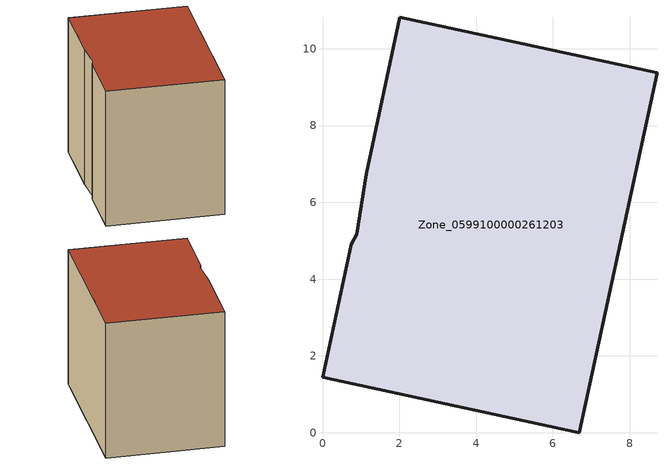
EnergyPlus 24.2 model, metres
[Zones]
Zone_0599100000261203
 floor ground (C_G): 8.71,9.38 6.69,0 0,1.45 0.74,4.91 0.89,5.17 1.13,6.73 2.01,10.82 z0
 wall outside (C_F): 1.13,6.73 0.89,5.17 0.74,4.91 0,1.45 6.69,0 8.71,9.38 2.01,10.82 1.13,6.73 z0:8.46
 roof outside (C_R): 0.89,5.17 0.74,4.91 0,1.45 6.69,0 8.71,9.38 2.01,10.82 1.13,6.73 z8.46
[BUILDING]
Pand.0599100000261203: North Axis=0; Terrain=City; Loads Convergence Tolerance Value=0.04; Temperature Convergence Tolerance Value=0.4; Solar Distribution=FullExterior; Maximum Number of Warmup Days=25; Minimum Number of Warmup Days=1
[Site:Location]
Rotterdam.The.Hague.AP_ZH_NLD Design_Conditions: Latitude=51.96; Longitude=4.45; Time Zone=1; Elevation=-4.5
[SITE:GROUNDTEMPERATURE:BUILDINGSURFACE]
18, 18, 18, 18, 18, 18, 18, 18, 18, 18, 18, 18
[MATERIAL] Thermal Absorptance=0.9; Solar Absorptance=0.7; Visible Absorptance=0.7
Name | Roughness | Thickness | Conductivity | Density | Specific Heat
G.TI.1975-1991 | MediumSmooth | 0.15 | 0.288461 | 540 | 1210
F.TI.1975-1991 | Rough | 0.3 | 0.230769 | 1920 | 840
R.TI.1975-1991 | MediumRough | 0.2 | 0.153846 | 1500 | 1000
[CONSTRUCTION]
C_G: G.TI.1975-1991
C_F: F.TI.1975-1991
C_R: R.TI.1975-1991
[ZONE]
Zone_0599100000261203: Type=1; Multiplier=1; Ceiling Height=Autocalculate; Volume=Autocalculate; Floor Area=autocalculate; Part of Total Floor Area=Yes
[ZONEINFILTRATION:DESIGNFLOWRATE]
Infil_Zone_0599100000261203: Zone or ZoneList or Space or SpaceList=Zone_0599100000261203; Schedule=AlwaysOn; Design Flow Rate Calculation Method=Flow/Area; Flow Rate per Floor Area=0.003; Constant Term Coefficient=1; Temperature Term Coefficient=0; Velocity Term Coefficient=0; Velocity Squared Term Coefficient=0
[HVACTEMPLATE:ZONE:IDEALLOADSAIRSYSTEM]
Zone_0599100000261203: Maximum Heating Supply Air Temperature=50; Minimum Cooling Supply Air Temperature=13; Maximum Heating Supply Air Humidity Ratio=0.0156; Minimum Cooling Supply Air Humidity Ratio=0.0077; Heating Limit=NoLimit; Cooling Limit=NoLimit; Dehumidification Control Type=ConstantSensibleHeatRatio; Cooling Sensible Heat Ratio=0.7; Dehumidification Setpoint=60; Humidification Control Type=None; Humidification Setpoint=30; Outdoor Air Method=None; Outdoor Air Flow Rate per Person=0.00944; Outdoor Air Flow Rate per Zone Floor Area=0; Outdoor Air Flow Rate per Zone=0; Demand Controlled Ventilation Type=None; Outdoor Air Economizer Type=NoEconomizer; Heat Recovery Type=None; Sensible Heat Recovery Effectiveness=0.7; Latent Heat Recovery Effectiveness=0.65
[ZONECONTROL:THERMOSTAT]
ThermostatControl_Zone_0599100000261203: Zone or ZoneList=Zone_0599100000261203; Control Type Schedule=DualSetpointControlType; Control 1=Thermostat_Zone_0599100000261203; Temperature Difference Between Cutout And Setpoint=0
[THERMOSTATSETPOINT:DUALSETPOINT]
Thermostat_Zone_0599100000261203: Heating Setpoint Temperature Schedule=HeatingSetpoint_Zone_0599100000261203; Cooling Setpoint Temperature Schedule=CoolingSetpoint_Zone_0599100000261203
[SCHEDULE:COMPACT]
HeatingSetpoint_Zone_0599100000261203: Through: 12/31, For: AllDays, Until: 24:00, 21
CoolingSetpoint_Zone_0599100000261203: Through: 12/31, For: AllDays, Until: 24:00, 24
DualSetpointControlType: Through: 12/31, For: AllDays, Until: 24:00, 4
AlwaysOn: Through: 12/31, For: AllDays, Until: 24:00, 1
